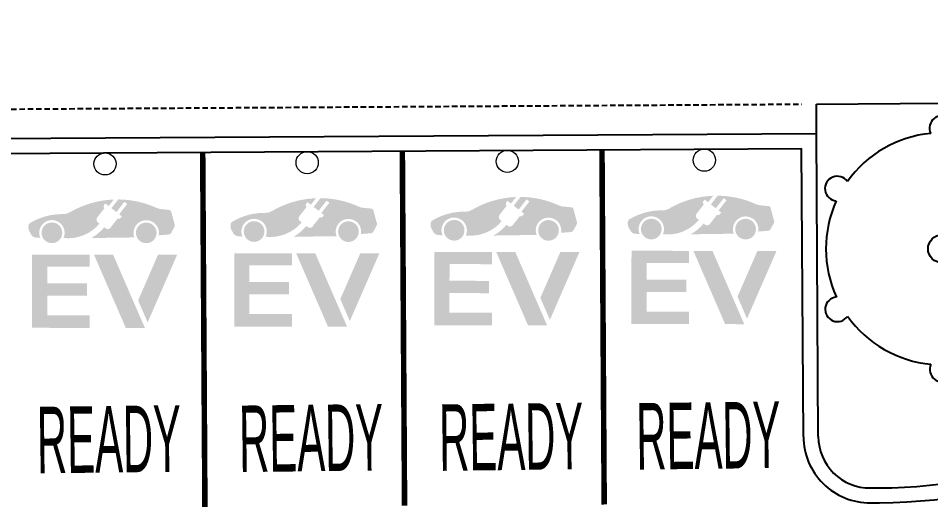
# Model space of a CAD drawing. Header units: feet. Extents: x 919634 to 928945, y 707022 to 708026.
# Drawn here: x 920286.02 to 920327.16, y 707302.55 to 707324.71 of the extents above; entities that cross this region are included whole.
import ezdxf
from ezdxf.enums import TextEntityAlignment as Align

# ---------------------------------------------------------------- set-up
doc = ezdxf.new("R2010")
doc.units = ezdxf.units.FT
doc.header["$LTSCALE"] = 20
doc.header["$MEASUREMENT"] = 0
doc.linetypes.add('Site Plan$0$HIDDEN2', pattern=[0.1875, 0.125, -0.0625])
for name, color, linetype in [('-u-site-xref', 7, 'Continuous'), ('LK-TREE-050M', 2, 'Continuous'), ('LK-TREE-TRNK', 32, 'Continuous'), ('LP-TREE', 15, 'Continuous'), ('Site Plan$0$-u-site-parking_overhang', 252, 'Site Plan$0$HIDDEN2'), ('Site Plan$0$SP-EV LOGO', 252, 'Continuous')]:
    doc.layers.add(name, color=color, linetype=linetype)
doc.layers.add('Site Plan$0$-PKG COUNT-EVR', color=1, linetype='Continuous', lineweight=20, plot=False)
for name, color, linetype, lineweight in [('Site Plan$0$SP-CURB', 3, 'Continuous', 25), ('Site Plan$0$SP-PARKING-STRIPE', 252, 'Continuous', 25), ('Site Plan$0$SP-SIDEWALK', 2, 'Continuous', 25)]:
    doc.layers.add(name, color=color, linetype=linetype, lineweight=lineweight)
doc.layers.get('-u-site-xref').off()
doc.styles.add('Site Plan$0$SITE TEXT', font='sanss___.ttf', dxfattribs={"width": 0.7})

# ---------------------------------------------------------------- blocks, each defined once
blk = doc.blocks.new('Site Plan')
at = {"layer": 'Site Plan$0$SP-EV LOGO'}
h = blk.add_hatch(color=256, dxfattribs=at)
h.dxf.hatch_style = 1
h.paths.add_polyline_path([(920287.537, 707315.503, 1), (920287.537, 707314.57, 1)])
h.paths.add_polyline_path([(920291.791, 707315.499, 1), (920291.79, 707314.566, 1)])
h.paths.add_polyline_path([(920289.684, 707315.449), (920289.608, 707315.508, -0.414214), (920289.581, 707315.733), (920289.904, 707316.145, -0.404587), (920289.888, 707316.293), (920289.944, 707316.364), (920290.096, 707316.245), (920290.326, 707316.539, 0.123707), (920288.329, 707315.953, -0.137929), (920288.05, 707315.88, 0.139814), (920286.556, 707315.481, 0.261388), (920286.479, 707315.345), (920286.479, 707315.249, 0.123463), (920286.511, 707315.123), (920286.596, 707314.964, 0.255697), (920286.81, 707314.824), (920287.011, 707314.808, -1.534259), (920288.06, 707314.802, 0.250064)])
h.paths.add_polyline_path([(920292.353, 707314.923), (920292.792, 707314.958, 0.257082), (920292.921, 707315.043), (920293.066, 707315.32, 0.189362), (920293.075, 707315.398), (920292.914, 707315.992, 0.310595), (920292.822, 707316.07), (920292.435, 707316.11, -0.081723), (920292.267, 707316.156, 0.105281), (920290.531, 707316.542), (920290.222, 707316.147), (920290.444, 707315.973), (920290.804, 707316.433), (920290.93, 707316.335), (920290.57, 707315.874), (920290.689, 707315.781), (920290.633, 707315.709, -0.359314), (920290.5, 707315.68), (920290.177, 707315.267, -0.414214), (920289.952, 707315.239), (920289.894, 707315.285, -0.089961), (920289.312, 707314.8), (920291.255, 707314.828, -1.326465)])
h.paths.add_polyline_path([(920289.244, 707313.508), (920289.244, 707314.054), (920286.646, 707314.056), (920286.643, 707310.752), (920289.241, 707310.749), (920289.242, 707311.316), (920287.325, 707311.317), (920287.326, 707312.202), (920289.113, 707312.201), (920289.113, 707312.757), (920287.327, 707312.758), (920287.327, 707313.51)])
h.paths.add_polyline_path([(920290.295, 707314.053), (920289.434, 707314.053), (920290.867, 707310.748), (920291.728, 707310.747)])
h.paths.add_polyline_path([(920293.183, 707314.05), (920292.322, 707314.051), (920291.423, 707311.989), (920291.853, 707310.998)])
h = blk.add_hatch(color=256, dxfattribs=at)
h.dxf.hatch_style = 1
h.paths.add_polyline_path([(920296.651, 707315.56, 1), (920296.651, 707314.627, 1)])
h.paths.add_polyline_path([(920300.905, 707315.556, 1), (920300.904, 707314.623, 1)])
h.paths.add_polyline_path([(920298.798, 707315.507), (920298.722, 707315.565, -0.414214), (920298.695, 707315.79), (920299.018, 707316.202, -0.404587), (920299.002, 707316.35), (920299.058, 707316.421), (920299.21, 707316.302), (920299.44, 707316.596, 0.123707), (920297.443, 707316.01, -0.137929), (920297.164, 707315.937, 0.139814), (920295.67, 707315.538, 0.261388), (920295.593, 707315.402), (920295.593, 707315.306, 0.123463), (920295.625, 707315.18), (920295.71, 707315.021, 0.255697), (920295.924, 707314.881), (920296.125, 707314.865, -1.534259), (920297.174, 707314.859, 0.250064)])
h.paths.add_polyline_path([(920301.467, 707314.98), (920301.906, 707315.015, 0.257082), (920302.034, 707315.1), (920302.18, 707315.377, 0.189362), (920302.189, 707315.455), (920302.028, 707316.049, 0.310595), (920301.936, 707316.127), (920301.549, 707316.167, -0.081723), (920301.381, 707316.213, 0.105281), (920299.645, 707316.599), (920299.336, 707316.204), (920299.558, 707316.03), (920299.918, 707316.49), (920300.044, 707316.392), (920299.683, 707315.931), (920299.803, 707315.838), (920299.747, 707315.766, -0.359314), (920299.614, 707315.737), (920299.291, 707315.324, -0.414214), (920299.066, 707315.296), (920299.008, 707315.342, -0.089961), (920298.425, 707314.857), (920300.369, 707314.885, -1.326465)])
h.paths.add_polyline_path([(920298.358, 707313.565), (920298.358, 707314.111), (920295.759, 707314.113), (920295.757, 707310.809), (920298.355, 707310.806), (920298.356, 707311.373), (920296.439, 707311.374), (920296.44, 707312.259), (920298.227, 707312.258), (920298.227, 707312.814), (920296.44, 707312.815), (920296.441, 707313.567)])
h.paths.add_polyline_path([(920299.409, 707314.11), (920298.548, 707314.11), (920299.981, 707310.805), (920300.842, 707310.804)])
h.paths.add_polyline_path([(920302.297, 707314.107), (920301.436, 707314.108), (920300.537, 707312.046), (920300.967, 707311.055)])
h = blk.add_hatch(color=256, dxfattribs=at)
h.dxf.hatch_style = 1
h.paths.add_polyline_path([(920305.671, 707315.616, 1), (920305.67, 707314.683, 1)])
h.paths.add_polyline_path([(920309.924, 707315.613, 1), (920309.923, 707314.68, 1)])
h.paths.add_polyline_path([(920307.817, 707315.563), (920307.742, 707315.622, -0.414214), (920307.715, 707315.846), (920308.037, 707316.258, -0.404587), (920308.022, 707316.406), (920308.078, 707316.478), (920308.23, 707316.358), (920308.46, 707316.652, 0.123707), (920306.463, 707316.067, -0.137929), (920306.183, 707315.993, 0.139814), (920304.689, 707315.595, 0.261388), (920304.613, 707315.458), (920304.613, 707315.363, 0.123463), (920304.644, 707315.237), (920304.729, 707315.078, 0.255697), (920304.943, 707314.937), (920305.145, 707314.921, -1.534259), (920306.194, 707314.916, 0.250064)])
h.paths.add_polyline_path([(920310.486, 707315.037), (920310.925, 707315.072, 0.257082), (920311.054, 707315.157), (920311.2, 707315.434, 0.189362), (920311.208, 707315.511), (920311.048, 707316.106, 0.310595), (920310.956, 707316.184), (920310.568, 707316.224, -0.081723), (920310.401, 707316.269, 0.105281), (920308.665, 707316.655), (920308.355, 707316.26), (920308.578, 707316.086), (920308.938, 707316.547), (920309.063, 707316.448), (920308.703, 707315.988), (920308.823, 707315.894), (920308.767, 707315.823, -0.359314), (920308.634, 707315.794), (920308.31, 707315.38, -0.414214), (920308.086, 707315.353), (920308.027, 707315.398, -0.089961), (920307.445, 707314.913), (920309.388, 707314.941, -1.326465)])
h.paths.add_polyline_path([(920307.377, 707313.622), (920307.378, 707314.167), (920304.779, 707314.169), (920304.776, 707310.865), (920307.375, 707310.863), (920307.375, 707311.429), (920305.459, 707311.431), (920305.46, 707312.316), (920307.246, 707312.314), (920307.247, 707312.87), (920305.46, 707312.872), (920305.461, 707313.623)])
h.paths.add_polyline_path([(920308.429, 707314.166), (920307.568, 707314.167), (920309.001, 707310.861), (920309.862, 707310.861)])
h.paths.add_polyline_path([(920311.316, 707314.164), (920310.455, 707314.164), (920309.557, 707312.102), (920309.987, 707311.111)])
h = blk.add_hatch(color=256, dxfattribs=at)
h.dxf.hatch_style = 1
h.paths.add_polyline_path([(920314.557, 707315.672, 1), (920314.557, 707314.739, 1)])
h.paths.add_polyline_path([(920318.811, 707315.668, 1), (920318.81, 707314.735, 1)])
h.paths.add_polyline_path([(920316.704, 707315.619), (920316.628, 707315.677, -0.414214), (920316.601, 707315.902), (920316.924, 707316.314, -0.404587), (920316.908, 707316.462), (920316.964, 707316.533), (920317.116, 707316.414), (920317.346, 707316.708, 0.123707), (920315.349, 707316.123, -0.137929), (920315.07, 707316.049, 0.139814), (920313.576, 707315.65, 0.261388), (920313.499, 707315.514), (920313.499, 707315.418, 0.123463), (920313.531, 707315.292), (920313.616, 707315.133, 0.255697), (920313.83, 707314.993), (920314.031, 707314.977, -1.534259), (920315.08, 707314.971, 0.250064)])
h.paths.add_polyline_path([(920319.373, 707315.093), (920319.812, 707315.127, 0.257082), (920319.94, 707315.212), (920320.086, 707315.489, 0.189362), (920320.095, 707315.567), (920319.934, 707316.161, 0.310595), (920319.842, 707316.239), (920319.455, 707316.279, -0.081723), (920319.287, 707316.325, 0.105281), (920317.551, 707316.711), (920317.242, 707316.316), (920317.464, 707316.142), (920317.824, 707316.602), (920317.95, 707316.504), (920317.589, 707316.044), (920317.709, 707315.95), (920317.653, 707315.878, -0.359314), (920317.52, 707315.849), (920317.197, 707315.436, -0.414214), (920316.972, 707315.408), (920316.914, 707315.454, -0.089961), (920316.331, 707314.969), (920318.275, 707314.997, -1.326465)])
h.paths.add_polyline_path([(920316.264, 707313.677), (920316.264, 707314.223), (920313.665, 707314.225), (920313.663, 707310.921), (920316.261, 707310.919), (920316.262, 707311.485), (920314.345, 707311.486), (920314.346, 707312.372), (920316.133, 707312.37), (920316.133, 707312.926), (920314.346, 707312.927), (920314.347, 707313.679)])
h.paths.add_polyline_path([(920317.315, 707314.222), (920316.454, 707314.223), (920317.887, 707310.917), (920318.748, 707310.916)])
h.paths.add_polyline_path([(920320.203, 707314.219), (920319.342, 707314.22), (920318.443, 707312.158), (920318.873, 707311.167)])
at = {"layer": 'Site Plan$0$-PKG COUNT-EVR'}
for centre in [(920289.931, 707318.144), (920299.045, 707318.201), (920308.065, 707318.258), (920316.951, 707318.313)]:
    blk.add_circle(centre, 0.5, dxfattribs=at)
at = {"layer": 'Site Plan$0$-u-site-parking_overhang', "ltscale": 0.1}
blk.add_line((920258.322, 707320.446, 0.001), (920321.321, 707320.84, 0.001), dxfattribs=at)
at = {"layer": 'Site Plan$0$SP-CURB'}
for p, q in [((920257.66, 707319.112), (920321.999, 707319.515)), ((920322.085, 707305.845), (920321.999, 707319.515)), ((920258.335, 707318.446), (920321.333, 707318.841)), ((920321.415, 707305.841), (920321.333, 707318.841)), ((920324.429, 707303.53), (920324.838, 707303.532)), ((920324.434, 707302.86), (920324.842, 707302.862))]:
    blk.add_line(p, q, dxfattribs=at)
for centre, radius, start, end in [((920324.686, 707327.862), 25, 270.3586, 0.4245), ((920324.686, 707327.862), 24.33, 270.3586, 312.6225), ((920324.415, 707305.86), 3, 180.3586, 270.3586), ((920324.415, 707305.86), 2.33, 180.3586, 270.3586)]:
    blk.add_arc(centre, radius, start, end, dxfattribs=at)
at = {"layer": 'Site Plan$0$SP-PARKING-STRIPE', "const_width": 0.25, "elevation": 0.001}
for points in [[(920294.434, 707302.672), (920294.334, 707318.672)], [(920303.434, 707302.728), (920303.334, 707318.728)], [(920312.434, 707302.784), (920312.334, 707318.784)]]:
    blk.add_lwpolyline(points, dxfattribs=at)
at = {"layer": 'Site Plan$0$SP-SIDEWALK'}
for p, q in [((920322.001, 707320.845), (920327.653, 707320.88)), ((920322.009, 707319.515), (920322.001, 707320.845))]:
    blk.add_line(p, q, dxfattribs=at)
at = {"layer": 'Site Plan$0$SP-EV LOGO', "style": 'Site Plan$0$SITE TEXT', "width": 0.45}
for p in [(920290.125, 707304.225, 0), (920299.239, 707304.282, 0), (920308.258, 707304.338, 0), (920317.145, 707304.394, 0)]:
    blk.add_text('READY', height=3, rotation=0.678, dxfattribs=at).set_placement(p, align=Align.CENTER)
blk = doc.blocks.new('TREE-SIMP-222')
at = {"layer": 'LK-TREE-050M'}
for centre, radius, start, end in [((-0.0006, 0.5203), 0.0531, 334.8356, 205.3044), ((0, 0), 0.5, 95.579, 144.561), ((0, 0), 0.5, 35.579, 84.561), ((-0.4509, 0.2596), 0.0531, 34.8356, 265.3044), ((0.4503, 0.2607), 0.0531, 274.8356, 145.3044), ((0, 0), 0.5, 155.579, 204.561), ((0, 0), 0.5, 335.579, 24.561), ((-0.4503, -0.2607), 0.0531, 94.8356, 325.3044), ((0.4509, -0.2596), 0.0531, 214.8356, 85.3044), ((0, 0), 0.5, 215.579, 264.561), ((0, 0), 0.5, 275.579, 324.561), ((0.0006, -0.5203), 0.0531, 154.8356, 25.3044)]:
    blk.add_arc(centre, radius, start, end, dxfattribs=at)
at = {"layer": 'LK-TREE-TRNK'}
blk.add_circle((0, 0), 0.06, dxfattribs=at)

msp = doc.modelspace()

# ---------------------------------------------------------------- block references
at = {"layer": '-u-site-xref'}
msp.add_blockref('Site Plan', (0, 0), dxfattribs=at)

# ---------------------------------------------------------------- next in the draw order: block references
at = {"layer": 'LP-TREE', "xscale": 10.46430050961437, "yscale": 10.46430050961437, "zscale": 10.46430050961437}
msp.add_blockref('TREE-SIMP-222', (920327.661, 707314.314), dxfattribs=at)

doc.saveas('drawing.dxf')
